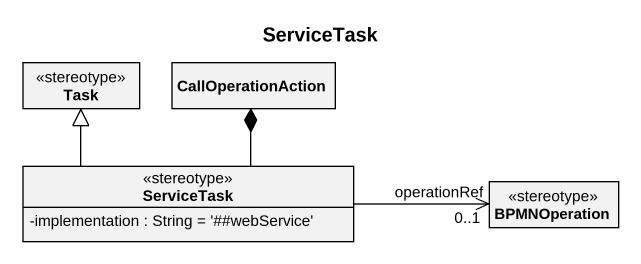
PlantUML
@startuml
title ServiceTask
hide circle
hide empty members
skinparam classAttributeIconSize 0
class Task <<stereotype>>
class CallOperationAction
class ServiceTask <<stereotype>> {
  -implementation : String = '##webService'
}
class BPMNOperation <<stereotype>>
ServiceTask -up-|> Task
ServiceTask -up-* CallOperationAction
ServiceTask -right-> "operationRef\n0..1" BPMNOperation
@enduml
